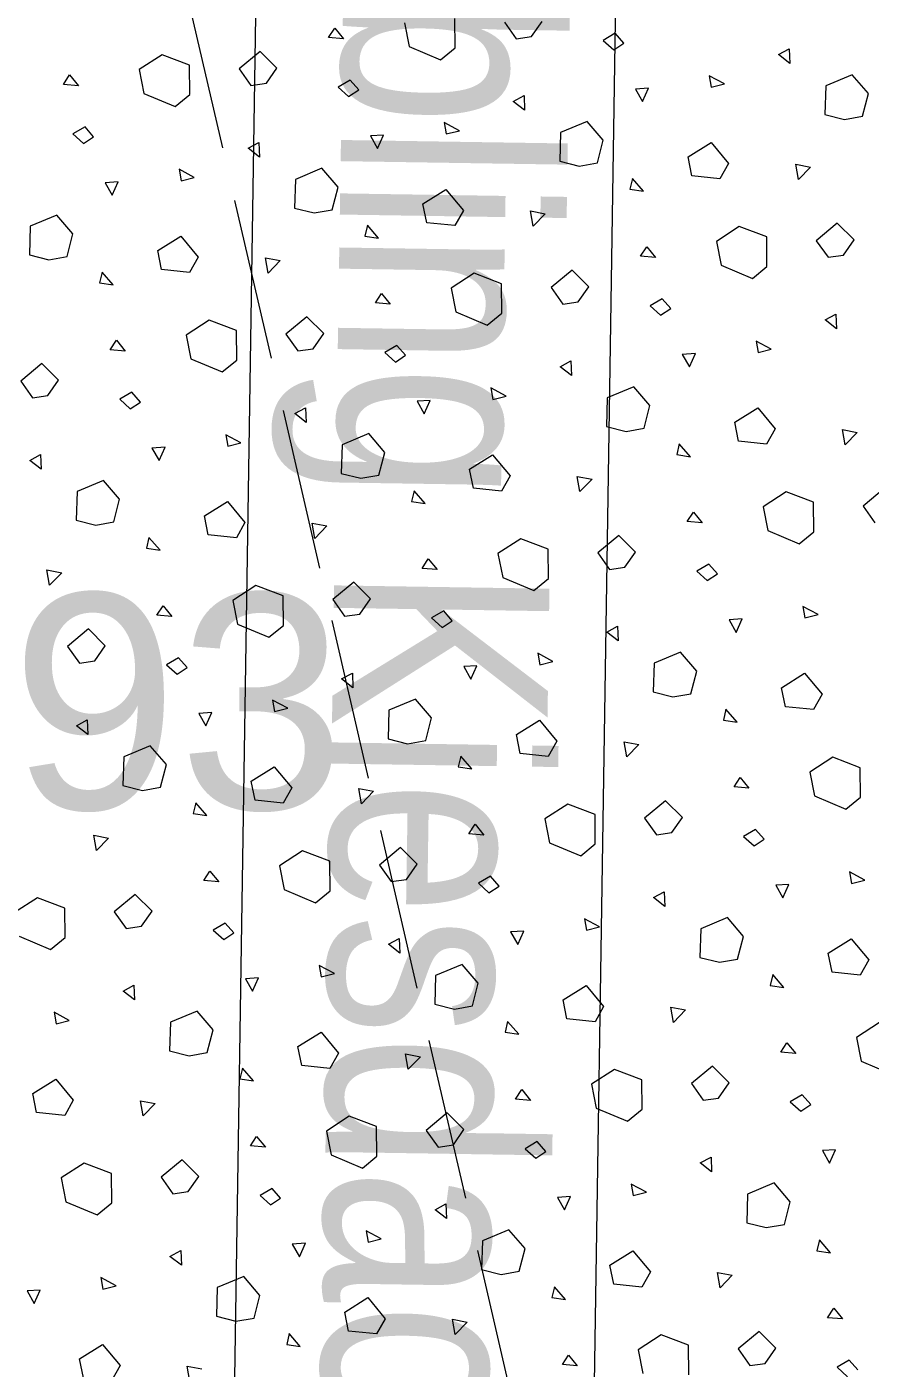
# Model space of a CAD drawing. Header units: metres. Extents: x -19025 to 34897, y -14024 to 26069.
# Drawn here: x -12466 to -12074, y 318 to 940 of the extents above; entities that cross this region are included whole.
import ezdxf

# ---------------------------------------------------------------- set-up
doc = ezdxf.new("R2010")
doc.units = ezdxf.units.M
doc.header["$MEASUREMENT"] = 0
doc.linetypes.add('Strichlinie eng', pattern=[0.1, 0.075, -0.025])
doc.linetypes.add('Strichlinie mittel', pattern=[0.15, 0.1, -0.05])
for name, color, linetype in [('221 Gefälledämmung 3D', 7, 'Continuous'), ('916 Kote PP Rohbau', 7, 'Continuous'), ('930 Beschriftung Allgemein', 7, 'Continuous'), ('937 Beschriftung Detail', 7, 'Continuous')]:
    doc.layers.add(name, color=color, linetype=linetype)
doc.styles.add('ERSTELLTER_STIL_3', font='arial.ttf')
doc.styles.add('ERSTELLTER_STIL_9', font='arial.ttf', dxfattribs={"width": 0.8})

# ---------------------------------------------------------------- blocks, each defined once
blk = doc.blocks.new('Höhenbemaßung_25_1', base_point=(-14.36938, 4.76138))
at = {"layer": '916 Kote PP Rohbau', "color": 7, "linetype": 'Continuous', "lineweight": 13}
for p, q in [((-14.36938, 4.66138), (-14.36938, 4.86138)), ((-14.46938, 4.76138), (-14.26938, 4.76138))]:
    blk.add_line(p, q, dxfattribs=at)
blk.add_circle((-14.36938, 4.76138), 0.05, dxfattribs=at)
at = {"layer": '916 Kote PP Rohbau', "color": 7, "lineweight": 13, "insert": (-14.42235, 4.86138), "char_height": 0.1, "attachment_point": 7, "style": 'ERSTELLTER_STIL_3'}
blk.add_mtext('\\A1;{\\pql;\\fArial|b0|i0|c0|p0;\\W1.000000;+8,93}', dxfattribs=at)
blk = doc.blocks.new('*X767')
at = {"layer": '930 Beschriftung Allgemein', "color": 254, "linetype": 'Continuous', "lineweight": 9, "true_color": 0xd4d4d4}
for p, q in [((-14.01803, 5.2331), (-14.01816, 5.24677)), ((-13.98256, 5.23835), (-13.97764, 5.24538)), ((-14.07676, 5.23785), (-14.07388, 5.24223)), ((-14.07388, 5.24223), (-14.06981, 5.23725)), ((-14.04153, 5.2447), (-14.03936, 5.23368)), ((-13.99515, 5.24503), (-13.98968, 5.23732)), ((-13.94364, 5.23983), (-13.94923, 5.23656)), ((-13.93965, 5.23528), (-13.94364, 5.23983)), ((-14.06981, 5.23725), (-14.07676, 5.23785)), ((-14.03936, 5.23368), (-14.02482, 5.22757)), ((-14.02482, 5.22757), (-14.01803, 5.2331)), ((-13.98968, 5.23732), (-13.98256, 5.23835)), ((-13.94923, 5.23656), (-13.94434, 5.23217)), ((-13.94434, 5.23217), (-13.93965, 5.23528)), ((-14.15398, 5.22989), (-14.16463, 5.22299)), ((-14.14126, 5.22506), (-14.15398, 5.22989)), ((-14.1085, 5.23143), (-14.11825, 5.22333)), ((-14.10074, 5.22367), (-14.1085, 5.23143)), ((-13.86793, 5.22996), (-13.86293, 5.23266)), ((-13.86264, 5.22587), (-13.86793, 5.22996)), ((-13.86293, 5.23266), (-13.86264, 5.22587)), ((-14.19986, 5.21614), (-14.19698, 5.22053)), ((-14.19698, 5.22053), (-14.19291, 5.21554)), ((-14.16463, 5.22299), (-14.16246, 5.21197)), ((-14.14113, 5.21139), (-14.14126, 5.22506)), ((-14.11825, 5.22333), (-14.11278, 5.21562)), ((-14.10566, 5.21665), (-14.10074, 5.22367)), ((-13.83364, 5.22065), (-13.84596, 5.21551)), ((-13.82617, 5.21192), (-13.83364, 5.22065)), ((-14.19291, 5.21554), (-14.19986, 5.21614)), ((-14.11278, 5.21562), (-14.10566, 5.21665)), ((-14.06674, 5.21812), (-14.07233, 5.21485)), ((-14.07233, 5.21485), (-14.06745, 5.21047)), ((-14.06275, 5.21358), (-14.06674, 5.21812)), ((-13.92817, 5.21436), (-13.93427, 5.21397)), ((-13.93096, 5.20816), (-13.92817, 5.21436)), ((-13.9, 5.22015), (-13.89907, 5.21484)), ((-13.89295, 5.21637), (-13.9, 5.22015)), ((-13.89907, 5.21484), (-13.89295, 5.21637)), ((-13.84596, 5.21551), (-13.84636, 5.2022)), ((-14.16246, 5.21197), (-14.14792, 5.20586)), ((-14.14792, 5.20586), (-14.14113, 5.21139)), ((-14.06745, 5.21047), (-14.06275, 5.21358)), ((-13.99103, 5.20825), (-13.98603, 5.21096)), ((-13.98575, 5.20416), (-13.99103, 5.20825)), ((-13.98603, 5.21096), (-13.98575, 5.20416)), ((-13.93427, 5.21397), (-13.93096, 5.20816)), ((-13.82888, 5.20141), (-13.82617, 5.21192)), ((-13.84636, 5.2022), (-13.83728, 5.19992)), ((-14.18984, 5.19641), (-14.19543, 5.19315)), ((-14.18585, 5.19187), (-14.18984, 5.19641)), ((-14.0231, 5.19844), (-14.02217, 5.19313)), ((-14.01605, 5.19467), (-14.0231, 5.19844)), ((-13.95674, 5.19894), (-13.96907, 5.1938)), ((-13.94927, 5.19022), (-13.95674, 5.19894)), ((-13.83728, 5.19992), (-13.82888, 5.20141)), ((-14.19543, 5.19315), (-14.19055, 5.18876)), ((-14.19055, 5.18876), (-14.18585, 5.19187)), ((-14.05128, 5.19265), (-14.05737, 5.19226)), ((-14.05737, 5.19226), (-14.05406, 5.18645)), ((-14.05406, 5.18645), (-14.05128, 5.19265)), ((-14.02217, 5.19313), (-14.01605, 5.19467)), ((-13.96907, 5.1938), (-13.96946, 5.1805)), ((-13.95198, 5.1797), (-13.94927, 5.19022)), ((-14.11413, 5.18654), (-14.10913, 5.18925)), ((-14.10885, 5.18246), (-14.11413, 5.18654)), ((-14.10913, 5.18925), (-14.10885, 5.18246)), ((-13.90989, 5.18248), (-13.8992, 5.18916)), ((-13.8992, 5.18916), (-13.89109, 5.17941)), ((-14.07984, 5.17724), (-14.09217, 5.1721)), ((-14.07237, 5.16851), (-14.07984, 5.17724)), ((-13.96946, 5.1805), (-13.96039, 5.17822)), ((-13.96039, 5.17822), (-13.95198, 5.1797)), ((-13.9081, 5.17367), (-13.90989, 5.18248)), ((-13.89109, 5.17941), (-13.89509, 5.17232)), ((-13.85991, 5.17913), (-13.85306, 5.17782)), ((-13.85866, 5.17204), (-13.85991, 5.17913)), ((-13.85306, 5.17782), (-13.85866, 5.17204)), ((-14.17438, 5.17094), (-14.18047, 5.17055)), ((-14.17716, 5.16475), (-14.17438, 5.17094)), ((-14.1462, 5.17674), (-14.14527, 5.17143)), ((-14.13915, 5.17296), (-14.1462, 5.17674)), ((-14.14527, 5.17143), (-14.13915, 5.17296)), ((-14.09217, 5.1721), (-14.09256, 5.15879)), ((-13.93567, 5.17249), (-13.93684, 5.16749)), ((-13.93052, 5.16655), (-13.93567, 5.17249)), ((-13.89509, 5.17232), (-13.9081, 5.17367)), ((-14.18047, 5.17055), (-14.17716, 5.16475)), ((-14.07508, 5.158), (-14.07237, 5.16851)), ((-14.03299, 5.16078), (-14.0223, 5.16746)), ((-14.0223, 5.16746), (-14.01419, 5.1577)), ((-13.93684, 5.16749), (-13.93052, 5.16655)), ((-14.09256, 5.15879), (-14.08349, 5.15651)), ((-14.0312, 5.15197), (-14.03299, 5.16078)), ((-14.20294, 5.15553), (-14.21527, 5.15039)), ((-14.19547, 5.14681), (-14.20294, 5.15553)), ((-14.08349, 5.15651), (-14.07508, 5.158)), ((-14.01419, 5.1577), (-14.01819, 5.15061)), ((-13.98301, 5.15742), (-13.97616, 5.15612)), ((-13.98176, 5.15034), (-13.98301, 5.15742)), ((-13.97616, 5.15612), (-13.98176, 5.15034)), ((-14.21527, 5.15039), (-14.21566, 5.13709)), ((-14.19818, 5.13629), (-14.19547, 5.14681)), ((-14.15609, 5.13907), (-14.1454, 5.14575)), ((-14.1454, 5.14575), (-14.13729, 5.136)), ((-14.05877, 5.15078), (-14.05995, 5.14579)), ((-14.05995, 5.14579), (-14.05362, 5.14485)), ((-14.05362, 5.14485), (-14.05877, 5.15078)), ((-14.01819, 5.15061), (-14.0312, 5.15197)), ((-13.88607, 5.1502), (-13.89672, 5.14331)), ((-13.87335, 5.14537), (-13.88607, 5.1502)), ((-13.84059, 5.15174), (-13.85034, 5.14364)), ((-13.83283, 5.14399), (-13.84059, 5.15174)), ((-13.93195, 5.13645), (-13.92907, 5.14084)), ((-13.92907, 5.14084), (-13.925, 5.13585)), ((-13.89672, 5.14331), (-13.89455, 5.13228)), ((-13.87323, 5.1317), (-13.87335, 5.14537)), ((-13.85034, 5.14364), (-13.84488, 5.13593)), ((-13.83775, 5.13696), (-13.83283, 5.14399)), ((-14.21566, 5.13709), (-14.20659, 5.13481)), ((-14.20659, 5.13481), (-14.19818, 5.13629)), ((-14.15431, 5.13026), (-14.15609, 5.13907)), ((-14.13729, 5.136), (-14.14129, 5.1289)), ((-14.10611, 5.13571), (-14.09926, 5.13441)), ((-14.10486, 5.12863), (-14.10611, 5.13571)), ((-14.09926, 5.13441), (-14.10486, 5.12863)), ((-13.925, 5.13585), (-13.93195, 5.13645)), ((-13.84488, 5.13593), (-13.83775, 5.13696)), ((-14.18187, 5.12908), (-14.18305, 5.12408)), ((-14.17672, 5.12314), (-14.18187, 5.12908)), ((-14.14129, 5.1289), (-14.15431, 5.13026)), ((-14.00917, 5.1285), (-14.01982, 5.1216)), ((-13.99646, 5.12367), (-14.00917, 5.1285)), ((-13.96369, 5.13004), (-13.97344, 5.12193)), ((-13.95593, 5.12228), (-13.96369, 5.13004)), ((-13.89455, 5.13228), (-13.88001, 5.12617)), ((-13.88001, 5.12617), (-13.87323, 5.1317)), ((-14.18305, 5.12408), (-14.17672, 5.12314)), ((-14.01982, 5.1216), (-14.01765, 5.11057)), ((-13.99633, 5.11), (-13.99646, 5.12367)), ((-13.97344, 5.12193), (-13.96798, 5.11422)), ((-13.96086, 5.11525), (-13.95593, 5.12228)), ((-14.05505, 5.11474), (-14.05217, 5.11913)), ((-14.0481, 5.11414), (-14.05505, 5.11474)), ((-14.05217, 5.11913), (-14.0481, 5.11414)), ((-13.96798, 5.11422), (-13.96086, 5.11525)), ((-13.92193, 5.11672), (-13.92752, 5.11346)), ((-13.91794, 5.11218), (-13.92193, 5.11672)), ((-14.01765, 5.11057), (-14.00311, 5.10447)), ((-14.00311, 5.10447), (-13.99633, 5.11)), ((-13.92752, 5.11346), (-13.92264, 5.10907)), ((-13.92264, 5.10907), (-13.91794, 5.11218)), ((-13.84622, 5.10685), (-13.84122, 5.10956)), ((-13.84122, 5.10956), (-13.84094, 5.10277)), ((-14.13227, 5.10679), (-14.14292, 5.09989)), ((-14.11956, 5.10196), (-14.13227, 5.10679)), ((-14.08679, 5.10833), (-14.09654, 5.10022)), ((-14.07904, 5.10057), (-14.08679, 5.10833)), ((-13.84094, 5.10277), (-13.84622, 5.10685)), ((-14.17815, 5.09304), (-14.17527, 5.09742)), ((-14.17527, 5.09742), (-14.1712, 5.09244)), ((-14.14292, 5.09989), (-14.14075, 5.08887)), ((-14.11943, 5.08829), (-14.11956, 5.10196)), ((-14.09654, 5.10022), (-14.09108, 5.09252)), ((-14.08396, 5.09354), (-14.07904, 5.10057)), ((-13.8783, 5.09705), (-13.87736, 5.09174)), ((-13.87124, 5.09327), (-13.8783, 5.09705)), ((-14.1712, 5.09244), (-14.17815, 5.09304)), ((-14.09108, 5.09252), (-14.08396, 5.09354)), ((-14.04504, 5.09502), (-14.05062, 5.09175)), ((-14.05062, 5.09175), (-14.04574, 5.08736)), ((-14.04574, 5.08736), (-14.04104, 5.09047)), ((-14.04104, 5.09047), (-14.04504, 5.09502)), ((-13.90647, 5.09125), (-13.91256, 5.09086)), ((-13.91256, 5.09086), (-13.90925, 5.08506)), ((-13.90925, 5.08506), (-13.90647, 5.09125)), ((-13.87736, 5.09174), (-13.87124, 5.09327)), ((-14.20989, 5.08663), (-14.21964, 5.07852)), ((-14.20214, 5.07887), (-14.20989, 5.08663)), ((-14.14075, 5.08887), (-14.12621, 5.08276)), ((-14.12621, 5.08276), (-14.11943, 5.08829)), ((-13.96932, 5.08515), (-13.96432, 5.08786)), ((-13.96404, 5.08106), (-13.96932, 5.08515)), ((-13.96432, 5.08786), (-13.96404, 5.08106)), ((-14.21964, 5.07852), (-14.21418, 5.07081)), ((-14.20706, 5.07184), (-14.20214, 5.07887)), ((-14.21418, 5.07081), (-14.20706, 5.07184)), ((-14.16814, 5.07331), (-14.17372, 5.07005)), ((-14.16414, 5.06877), (-14.16814, 5.07331)), ((-14.0014, 5.07534), (-14.00046, 5.07003)), ((-13.99434, 5.07157), (-14.0014, 5.07534)), ((-14.00046, 5.07003), (-13.99434, 5.07157)), ((-13.93503, 5.07584), (-13.94736, 5.0707)), ((-13.92756, 5.06712), (-13.93503, 5.07584)), ((-14.17372, 5.07005), (-14.16884, 5.06566)), ((-14.16884, 5.06566), (-14.16414, 5.06877)), ((-14.09242, 5.06344), (-14.08743, 5.06615)), ((-14.08743, 5.06615), (-14.08714, 5.05935)), ((-14.02957, 5.06955), (-14.03566, 5.06916)), ((-14.03566, 5.06916), (-14.03236, 5.06335)), ((-14.03236, 5.06335), (-14.02957, 5.06955)), ((-13.94736, 5.0707), (-13.94775, 5.0574)), ((-13.93027, 5.0566), (-13.92756, 5.06712)), ((-13.88818, 5.05938), (-13.87749, 5.06606)), ((-13.87749, 5.06606), (-13.86938, 5.05631)), ((-14.08714, 5.05935), (-14.09242, 5.06344)), ((-13.8864, 5.05057), (-13.88818, 5.05938)), ((-14.1245, 5.05364), (-14.12356, 5.04832)), ((-14.11744, 5.04986), (-14.1245, 5.05364)), ((-14.05813, 5.05413), (-14.07046, 5.04899)), ((-14.05066, 5.04541), (-14.05813, 5.05413)), ((-13.94775, 5.0574), (-13.93868, 5.05512)), ((-13.93868, 5.05512), (-13.93027, 5.0566)), ((-13.86938, 5.05631), (-13.87338, 5.04922)), ((-13.8382, 5.05602), (-13.83136, 5.05472)), ((-13.83695, 5.04894), (-13.8382, 5.05602)), ((-13.83136, 5.05472), (-13.83695, 5.04894)), ((-14.15267, 5.04784), (-14.15876, 5.04745)), ((-14.15876, 5.04745), (-14.15546, 5.04165)), ((-14.15546, 5.04165), (-14.15267, 5.04784)), ((-14.12356, 5.04832), (-14.11744, 5.04986)), ((-14.07046, 5.04899), (-14.07085, 5.03569)), ((-13.91397, 5.04939), (-13.91514, 5.04439)), ((-13.90881, 5.04345), (-13.91397, 5.04939)), ((-13.87338, 5.04922), (-13.8864, 5.05057)), ((-14.21553, 5.04174), (-14.21053, 5.04444)), ((-14.21024, 5.03765), (-14.21553, 5.04174)), ((-14.21053, 5.04444), (-14.21024, 5.03765)), ((-14.05337, 5.03489), (-14.05066, 5.04541)), ((-14.01128, 5.03768), (-14.00059, 5.04435)), ((-14.00059, 5.04435), (-13.99248, 5.0346)), ((-13.91514, 5.04439), (-13.90881, 5.04345)), ((-14.07085, 5.03569), (-14.06178, 5.03341)), ((-14.06178, 5.03341), (-14.05337, 5.03489)), ((-14.0095, 5.02887), (-14.01128, 5.03768)), ((-13.99248, 5.0346), (-13.99648, 5.02751)), ((-13.9613, 5.03432), (-13.95446, 5.03302)), ((-13.96006, 5.02724), (-13.9613, 5.03432)), ((-14.18123, 5.03243), (-14.19356, 5.02729)), ((-14.17376, 5.02371), (-14.18123, 5.03243)), ((-14.03707, 5.02768), (-14.03824, 5.02269)), ((-14.03191, 5.02175), (-14.03707, 5.02768)), ((-13.99648, 5.02751), (-14.0095, 5.02887)), ((-13.95446, 5.03302), (-13.96006, 5.02724)), ((-13.81888, 5.02864), (-13.82864, 5.02054)), ((-14.19356, 5.02729), (-14.19395, 5.01398)), ((-14.17647, 5.01319), (-14.17376, 5.02371)), ((-14.13438, 5.01597), (-14.12369, 5.02265)), ((-14.12369, 5.02265), (-14.11559, 5.0129)), ((-14.03824, 5.02269), (-14.03191, 5.02175)), ((-13.86437, 5.0271), (-13.87501, 5.02021)), ((-13.85165, 5.02227), (-13.86437, 5.0271)), ((-13.85152, 5.0086), (-13.85165, 5.02227)), ((-14.1326, 5.00716), (-14.13438, 5.01597)), ((-13.91024, 5.01335), (-13.90737, 5.01774)), ((-13.90737, 5.01774), (-13.90329, 5.01275)), ((-13.87501, 5.02021), (-13.87284, 5.00918)), ((-13.82864, 5.02054), (-13.82317, 5.01283)), ((-14.19395, 5.01398), (-14.18488, 5.01171)), ((-14.18488, 5.01171), (-14.17647, 5.01319)), ((-14.11559, 5.0129), (-14.11958, 5.0058)), ((-14.0844, 5.01261), (-14.07756, 5.01131)), ((-14.08316, 5.00553), (-14.0844, 5.01261)), ((-14.07756, 5.01131), (-14.08316, 5.00553)), ((-13.90329, 5.01275), (-13.91024, 5.01335)), ((-13.87284, 5.00918), (-13.8583, 5.00307)), ((-14.16017, 5.00598), (-14.16134, 5.00098)), ((-14.15501, 5.00004), (-14.16017, 5.00598)), ((-14.11958, 5.0058), (-14.1326, 5.00716)), ((-13.98747, 5.0054), (-13.99812, 4.9985)), ((-13.97475, 5.00057), (-13.98747, 5.0054)), ((-13.94199, 5.00694), (-13.95174, 4.99883)), ((-13.93423, 4.99918), (-13.94199, 5.00694)), ((-13.8583, 5.00307), (-13.85152, 5.0086)), ((-14.16134, 5.00098), (-14.15501, 5.00004)), ((-13.99812, 4.9985), (-13.99594, 4.98747)), ((-13.97462, 4.9869), (-13.97475, 5.00057)), ((-13.95174, 4.99883), (-13.94627, 4.99112)), ((-13.93915, 4.99215), (-13.93423, 4.99918)), ((-14.20751, 4.99091), (-14.20066, 4.9896)), ((-14.20626, 4.98382), (-14.20751, 4.99091)), ((-14.03334, 4.99164), (-14.03047, 4.99603)), ((-14.02639, 4.99104), (-14.03334, 4.99164)), ((-14.03047, 4.99603), (-14.02639, 4.99104)), ((-13.94627, 4.99112), (-13.93915, 4.99215)), ((-13.90023, 4.99362), (-13.90581, 4.99036)), ((-13.90581, 4.99036), (-13.90093, 4.98597)), ((-13.89623, 4.98908), (-13.90023, 4.99362)), ((-14.20066, 4.9896), (-14.20626, 4.98382)), ((-14.06509, 4.98523), (-14.07484, 4.97712)), ((-14.05733, 4.97747), (-14.06509, 4.98523)), ((-13.99594, 4.98747), (-13.9814, 4.98137)), ((-13.9814, 4.98137), (-13.97462, 4.9869)), ((-13.90093, 4.98597), (-13.89623, 4.98908)), ((-14.11057, 4.98369), (-14.12122, 4.97679)), ((-14.09785, 4.97886), (-14.11057, 4.98369)), ((-14.09772, 4.96519), (-14.09785, 4.97886)), ((-14.15645, 4.96994), (-14.15357, 4.97432)), ((-14.15357, 4.97432), (-14.14949, 4.96934)), ((-14.12122, 4.97679), (-14.11904, 4.96577)), ((-14.07484, 4.97712), (-14.06937, 4.96942)), ((-14.06225, 4.97044), (-14.05733, 4.97747)), ((-14.02333, 4.97192), (-14.02891, 4.96865)), ((-14.01933, 4.96737), (-14.02333, 4.97192)), ((-13.85659, 4.97395), (-13.85565, 4.96864)), ((-13.84954, 4.97017), (-13.85659, 4.97395)), ((-14.14949, 4.96934), (-14.15645, 4.96994)), ((-14.11904, 4.96577), (-14.1045, 4.95966)), ((-14.06937, 4.96942), (-14.06225, 4.97044)), ((-14.02891, 4.96865), (-14.02403, 4.96426)), ((-14.02403, 4.96426), (-14.01933, 4.96737)), ((-13.88476, 4.96815), (-13.89085, 4.96776)), ((-13.89085, 4.96776), (-13.88755, 4.96196)), ((-13.88755, 4.96196), (-13.88476, 4.96815)), ((-13.85565, 4.96864), (-13.84954, 4.97017)), ((-14.18819, 4.96353), (-14.19794, 4.95542)), ((-14.18043, 4.95577), (-14.18819, 4.96353)), ((-14.1045, 4.95966), (-14.09772, 4.96519)), ((-13.94762, 4.96205), (-13.94262, 4.96475)), ((-13.94233, 4.95796), (-13.94762, 4.96205)), ((-13.94262, 4.96475), (-13.94233, 4.95796)), ((-14.19794, 4.95542), (-14.19247, 4.94771)), ((-14.18535, 4.94874), (-14.18043, 4.95577)), ((-14.19247, 4.94771), (-14.18535, 4.94874)), ((-14.14643, 4.95021), (-14.15202, 4.94694)), ((-14.15202, 4.94694), (-14.14713, 4.94256)), ((-14.14244, 4.94567), (-14.14643, 4.95021)), ((-13.97969, 4.95224), (-13.97875, 4.94693)), ((-13.97264, 4.94846), (-13.97969, 4.95224)), ((-13.97875, 4.94693), (-13.97264, 4.94846)), ((-13.92565, 4.9476), (-13.92605, 4.9343)), ((-13.91333, 4.95274), (-13.92565, 4.9476)), ((-13.90586, 4.94402), (-13.91333, 4.95274)), ((-14.14713, 4.94256), (-14.14244, 4.94567)), ((-14.07072, 4.94034), (-14.06572, 4.94305)), ((-14.06572, 4.94305), (-14.06543, 4.93625)), ((-14.00786, 4.94645), (-14.01396, 4.94606)), ((-14.01396, 4.94606), (-14.01065, 4.94025)), ((-14.01065, 4.94025), (-14.00786, 4.94645)), ((-13.90856, 4.9335), (-13.90586, 4.94402)), ((-13.86647, 4.93628), (-13.85579, 4.94296)), ((-13.85579, 4.94296), (-13.84768, 4.93321)), ((-14.06543, 4.93625), (-14.07072, 4.94034)), ((-13.92605, 4.9343), (-13.91697, 4.93202)), ((-13.86469, 4.92747), (-13.86647, 4.93628)), ((-14.10279, 4.93053), (-14.10186, 4.92522)), ((-14.09574, 4.92676), (-14.10279, 4.93053)), ((-14.03643, 4.93103), (-14.04875, 4.92589)), ((-14.02896, 4.92231), (-14.03643, 4.93103)), ((-13.91697, 4.93202), (-13.90856, 4.9335)), ((-13.84768, 4.93321), (-13.85167, 4.92611)), ((-14.13096, 4.92474), (-14.13706, 4.92435)), ((-14.13706, 4.92435), (-14.13375, 4.91855)), ((-14.13375, 4.91855), (-14.13096, 4.92474)), ((-14.10186, 4.92522), (-14.09574, 4.92676)), ((-14.04875, 4.92589), (-14.04915, 4.91259)), ((-14.03167, 4.91179), (-14.02896, 4.92231)), ((-13.89226, 4.92629), (-13.89343, 4.92129)), ((-13.88711, 4.92035), (-13.89226, 4.92629)), ((-13.85167, 4.92611), (-13.86469, 4.92747)), ((-14.19382, 4.91864), (-14.18882, 4.92134)), ((-14.18854, 4.91455), (-14.19382, 4.91864)), ((-14.18882, 4.92134), (-14.18854, 4.91455)), ((-13.98957, 4.91458), (-13.97889, 4.92125)), ((-13.97889, 4.92125), (-13.97078, 4.9115)), ((-13.89343, 4.92129), (-13.88711, 4.92035)), ((-14.15953, 4.90933), (-14.17186, 4.90419)), ((-14.15206, 4.9006), (-14.15953, 4.90933)), ((-14.04915, 4.91259), (-14.04007, 4.91031)), ((-14.04007, 4.91031), (-14.03167, 4.91179)), ((-13.98779, 4.90576), (-13.98957, 4.91458)), ((-13.97078, 4.9115), (-13.97478, 4.90441)), ((-13.9396, 4.91122), (-13.93275, 4.90991)), ((-13.93835, 4.90414), (-13.9396, 4.91122)), ((-13.93275, 4.90991), (-13.93835, 4.90414)), ((-14.17186, 4.90419), (-14.17225, 4.89088)), ((-14.01536, 4.90458), (-14.01653, 4.89958)), ((-14.01021, 4.89865), (-14.01536, 4.90458)), ((-13.97478, 4.90441), (-13.98779, 4.90576)), ((-13.84266, 4.904), (-13.85331, 4.8971)), ((-13.82994, 4.89917), (-13.84266, 4.904)), ((-14.15477, 4.89009), (-14.15206, 4.9006)), ((-14.11268, 4.89287), (-14.10199, 4.89955)), ((-14.10199, 4.89955), (-14.09388, 4.8898)), ((-14.01653, 4.89958), (-14.01021, 4.89865)), ((-13.85331, 4.8971), (-13.85114, 4.88608)), ((-13.82981, 4.8855), (-13.82994, 4.89917)), ((-14.17225, 4.89088), (-14.16318, 4.8886)), ((-14.11089, 4.88406), (-14.11268, 4.89287)), ((-13.88854, 4.89025), (-13.88566, 4.89463)), ((-13.88566, 4.89463), (-13.88159, 4.88965)), ((-14.16318, 4.8886), (-14.15477, 4.89009)), ((-14.09388, 4.8898), (-14.09788, 4.8827)), ((-14.0627, 4.88951), (-14.05585, 4.88821)), ((-14.06145, 4.88243), (-14.0627, 4.88951)), ((-14.05585, 4.88821), (-14.06145, 4.88243)), ((-13.88159, 4.88965), (-13.88854, 4.89025)), ((-13.85114, 4.88608), (-13.8366, 4.87997)), ((-13.8366, 4.87997), (-13.82981, 4.8855)), ((-14.13846, 4.88288), (-14.13963, 4.87788)), ((-14.13331, 4.87694), (-14.13846, 4.88288)), ((-14.09788, 4.8827), (-14.11089, 4.88406)), ((-13.96576, 4.8823), (-13.97641, 4.8754)), ((-13.95304, 4.87746), (-13.96576, 4.8823)), ((-13.92028, 4.88384), (-13.93003, 4.87573)), ((-13.91252, 4.87608), (-13.92028, 4.88384)), ((-14.13963, 4.87788), (-14.13331, 4.87694)), ((-14.01164, 4.86854), (-14.00876, 4.87293)), ((-14.00876, 4.87293), (-14.00469, 4.86794)), ((-13.97641, 4.8754), (-13.97424, 4.86437)), ((-13.95292, 4.8638), (-13.95304, 4.87746)), ((-13.93003, 4.87573), (-13.92456, 4.86802)), ((-13.91744, 4.86905), (-13.91252, 4.87608)), ((-14.1858, 4.86781), (-14.17895, 4.8665)), ((-14.18455, 4.86072), (-14.1858, 4.86781)), ((-14.17895, 4.8665), (-14.18455, 4.86072)), ((-14.00469, 4.86794), (-14.01164, 4.86854)), ((-13.92456, 4.86802), (-13.91744, 4.86905)), ((-13.87852, 4.87052), (-13.88411, 4.86726)), ((-13.88411, 4.86726), (-13.87923, 4.86287)), ((-13.87923, 4.86287), (-13.87453, 4.86598)), ((-13.87453, 4.86598), (-13.87852, 4.87052)), ((-14.08886, 4.86059), (-14.09951, 4.85369)), ((-14.07614, 4.85576), (-14.08886, 4.86059)), ((-14.04338, 4.86213), (-14.05313, 4.85402)), ((-14.03562, 4.85437), (-14.04338, 4.86213)), ((-13.97424, 4.86437), (-13.9597, 4.85827)), ((-13.9597, 4.85827), (-13.95292, 4.8638)), ((-14.09951, 4.85369), (-14.09734, 4.84267)), ((-14.07602, 4.84209), (-14.07614, 4.85576)), ((-14.05313, 4.85402), (-14.04767, 4.84632)), ((-14.04054, 4.84734), (-14.03562, 4.85437)), ((-14.13474, 4.84684), (-14.13186, 4.85122)), ((-14.13186, 4.85122), (-14.12779, 4.84624)), ((-14.04767, 4.84632), (-14.04054, 4.84734)), ((-14.00162, 4.84882), (-14.00721, 4.84555)), ((-13.99763, 4.84427), (-14.00162, 4.84882)), ((-13.83488, 4.85085), (-13.83395, 4.84553)), ((-13.82783, 4.84707), (-13.83488, 4.85085)), ((-14.12779, 4.84624), (-14.13474, 4.84684)), ((-14.09734, 4.84267), (-14.0828, 4.83656)), ((-14.0828, 4.83656), (-14.07602, 4.84209)), ((-14.00721, 4.84555), (-14.00233, 4.84116)), ((-14.00233, 4.84116), (-13.99763, 4.84427)), ((-13.92591, 4.83895), (-13.92091, 4.84165)), ((-13.92091, 4.84165), (-13.92063, 4.83486)), ((-13.86306, 4.84505), (-13.86915, 4.84466)), ((-13.86915, 4.84466), (-13.86584, 4.83886)), ((-13.86584, 4.83886), (-13.86306, 4.84505)), ((-13.83395, 4.84553), (-13.82783, 4.84707)), ((-14.21196, 4.83888), (-14.22261, 4.83199)), ((-14.19925, 4.83405), (-14.21196, 4.83888)), ((-14.16648, 4.84042), (-14.17623, 4.83232)), ((-14.15872, 4.83267), (-14.16648, 4.84042)), ((-13.92063, 4.83486), (-13.92591, 4.83895)), ((-14.19912, 4.82038), (-14.19925, 4.83405)), ((-14.17623, 4.83232), (-14.17077, 4.82461)), ((-14.16365, 4.82564), (-14.15872, 4.83267)), ((-13.95798, 4.82914), (-13.95705, 4.82383)), ((-13.95093, 4.82536), (-13.95798, 4.82914)), ((-13.89162, 4.82964), (-13.90395, 4.8245)), ((-13.88415, 4.82092), (-13.89162, 4.82964)), ((-14.17077, 4.82461), (-14.16365, 4.82564)), ((-14.12472, 4.82711), (-14.13031, 4.82384)), ((-14.13031, 4.82384), (-14.12543, 4.81946)), ((-14.12543, 4.81946), (-14.12073, 4.82257)), ((-14.12073, 4.82257), (-14.12472, 4.82711)), ((-13.98616, 4.82335), (-13.99225, 4.82296)), ((-13.99225, 4.82296), (-13.98894, 4.81715)), ((-13.98894, 4.81715), (-13.98616, 4.82335)), ((-13.95705, 4.82383), (-13.95093, 4.82536)), ((-13.90395, 4.8245), (-13.90434, 4.81119)), ((-14.22044, 4.82096), (-14.2059, 4.81485)), ((-14.2059, 4.81485), (-14.19912, 4.82038)), ((-14.04901, 4.81724), (-14.04401, 4.81995)), ((-14.04373, 4.81315), (-14.04901, 4.81724)), ((-14.04401, 4.81995), (-14.04373, 4.81315)), ((-13.88686, 4.8104), (-13.88415, 4.82092)), ((-13.84477, 4.81318), (-13.83408, 4.81986)), ((-13.83408, 4.81986), (-13.82597, 4.81011)), ((-13.90434, 4.81119), (-13.89527, 4.80892)), ((-13.89527, 4.80892), (-13.88686, 4.8104)), ((-13.84299, 4.80437), (-13.84477, 4.81318)), ((-13.82597, 4.81011), (-13.82997, 4.80301)), ((-14.08109, 4.80743), (-14.08015, 4.80212)), ((-14.07403, 4.80366), (-14.08109, 4.80743)), ((-14.08015, 4.80212), (-14.07403, 4.80366)), ((-14.01472, 4.80793), (-14.02705, 4.80279)), ((-14.00725, 4.79921), (-14.01472, 4.80793)), ((-13.82997, 4.80301), (-13.84299, 4.80437)), ((-14.17211, 4.79553), (-14.16711, 4.79824)), ((-14.16711, 4.79824), (-14.16683, 4.79145)), ((-14.10926, 4.80164), (-14.11535, 4.80125)), ((-14.11535, 4.80125), (-14.11204, 4.79544)), ((-14.11204, 4.79544), (-14.10926, 4.80164)), ((-14.02705, 4.80279), (-14.02744, 4.78949)), ((-14.00996, 4.78869), (-14.00725, 4.79921)), ((-13.96787, 4.79148), (-13.95718, 4.79815)), ((-13.95718, 4.79815), (-13.94907, 4.7884)), ((-13.87055, 4.80319), (-13.87173, 4.79819)), ((-13.87173, 4.79819), (-13.8654, 4.79725)), ((-13.8654, 4.79725), (-13.87055, 4.80319)), ((-14.16683, 4.79145), (-14.17211, 4.79553)), ((-13.96609, 4.78266), (-13.96787, 4.79148)), ((-14.20419, 4.78573), (-14.20325, 4.78042)), ((-14.19713, 4.78195), (-14.20419, 4.78573)), ((-14.13782, 4.78623), (-14.15015, 4.78109)), ((-14.13035, 4.7775), (-14.13782, 4.78623)), ((-14.02744, 4.78949), (-14.01837, 4.78721)), ((-14.01837, 4.78721), (-14.00996, 4.78869)), ((-13.94907, 4.7884), (-13.95307, 4.78131)), ((-13.91789, 4.78812), (-13.91104, 4.78681)), ((-13.91664, 4.78103), (-13.91789, 4.78812)), ((-13.91104, 4.78681), (-13.91664, 4.78103)), ((-14.20325, 4.78042), (-14.19713, 4.78195)), ((-14.15015, 4.78109), (-14.15054, 4.76778)), ((-13.99366, 4.78148), (-13.99483, 4.77648)), ((-13.9885, 4.77555), (-13.99366, 4.78148)), ((-13.95307, 4.78131), (-13.96609, 4.78266)), ((-13.82095, 4.7809), (-13.8316, 4.774)), ((-14.13306, 4.76699), (-14.13035, 4.7775)), ((-14.09097, 4.76977), (-14.08028, 4.77645)), ((-14.08028, 4.77645), (-14.07217, 4.7667)), ((-13.99483, 4.77648), (-13.9885, 4.77555)), ((-13.8316, 4.774), (-13.82943, 4.76298)), ((-14.15054, 4.76778), (-14.14147, 4.7655)), ((-14.14147, 4.7655), (-14.13306, 4.76699)), ((-14.08919, 4.76096), (-14.09097, 4.76977)), ((-14.07217, 4.7667), (-14.07617, 4.7596)), ((-14.04099, 4.76641), (-14.03415, 4.76511)), ((-14.03974, 4.75933), (-14.04099, 4.76641)), ((-13.86683, 4.76715), (-13.86395, 4.77153)), ((-13.85988, 4.76655), (-13.86683, 4.76715)), ((-13.86395, 4.77153), (-13.85988, 4.76655)), ((-14.07617, 4.7596), (-14.08919, 4.76096)), ((-14.03415, 4.76511), (-14.03974, 4.75933)), ((-13.89857, 4.76074), (-13.90832, 4.75263)), ((-13.89082, 4.75298), (-13.89857, 4.76074)), ((-13.82943, 4.76298), (-13.81489, 4.75687)), ((-14.21407, 4.74806), (-14.20338, 4.75474)), ((-14.20338, 4.75474), (-14.19527, 4.74499)), ((-14.11676, 4.75978), (-14.11793, 4.75478)), ((-14.11793, 4.75478), (-14.1116, 4.75384)), ((-14.1116, 4.75384), (-14.11676, 4.75978)), ((-13.94405, 4.75919), (-13.9547, 4.7523)), ((-13.93134, 4.75436), (-13.94405, 4.75919)), ((-13.93121, 4.7407), (-13.93134, 4.75436)), ((-14.21229, 4.73925), (-14.21407, 4.74806)), ((-13.98993, 4.74544), (-13.98706, 4.74983)), ((-13.98706, 4.74983), (-13.98298, 4.74484)), ((-13.9547, 4.7523), (-13.95253, 4.74127)), ((-13.90832, 4.75263), (-13.90286, 4.74492)), ((-13.89574, 4.74595), (-13.89082, 4.75298)), ((-14.19527, 4.74499), (-14.19927, 4.7379)), ((-14.16409, 4.7447), (-14.15725, 4.7434)), ((-14.16285, 4.73762), (-14.16409, 4.7447)), ((-14.15725, 4.7434), (-14.16285, 4.73762)), ((-13.98298, 4.74484), (-13.98993, 4.74544)), ((-13.90286, 4.74492), (-13.89574, 4.74595)), ((-13.85682, 4.74742), (-13.8624, 4.74416)), ((-13.8624, 4.74416), (-13.85752, 4.73977)), ((-13.85752, 4.73977), (-13.85282, 4.74288)), ((-13.85282, 4.74288), (-13.85682, 4.74742)), ((-14.19927, 4.7379), (-14.21229, 4.73925)), ((-14.06716, 4.73749), (-14.0778, 4.73059)), ((-14.05444, 4.73266), (-14.06716, 4.73749)), ((-14.02167, 4.73903), (-14.03143, 4.73092)), ((-14.01392, 4.73127), (-14.02167, 4.73903)), ((-13.95253, 4.74127), (-13.93799, 4.73516)), ((-13.93799, 4.73516), (-13.93121, 4.7407)), ((-14.0778, 4.73059), (-14.07563, 4.71957)), ((-14.05431, 4.71899), (-14.05444, 4.73266)), ((-14.03143, 4.73092), (-14.02596, 4.72321)), ((-14.01884, 4.72424), (-14.01392, 4.73127)), ((-14.11303, 4.72374), (-14.11016, 4.72812)), ((-14.10608, 4.72314), (-14.11303, 4.72374)), ((-14.11016, 4.72812), (-14.10608, 4.72314)), ((-14.02596, 4.72321), (-14.01884, 4.72424)), ((-13.97992, 4.72572), (-13.9855, 4.72245)), ((-13.97592, 4.72117), (-13.97992, 4.72572)), ((-14.14478, 4.71732), (-14.15453, 4.70922)), ((-14.13702, 4.70956), (-14.14478, 4.71732)), ((-14.07563, 4.71957), (-14.06109, 4.71346)), ((-14.06109, 4.71346), (-14.05431, 4.71899)), ((-13.9855, 4.72245), (-13.98062, 4.71806)), ((-13.98062, 4.71806), (-13.97592, 4.72117)), ((-13.90421, 4.71585), (-13.89921, 4.71855)), ((-13.89921, 4.71855), (-13.89892, 4.71176)), ((-13.84135, 4.72195), (-13.84744, 4.72156)), ((-13.84744, 4.72156), (-13.84414, 4.71576)), ((-13.84414, 4.71576), (-13.84135, 4.72195)), ((-14.19026, 4.71578), (-14.20091, 4.70889)), ((-14.17754, 4.71095), (-14.19026, 4.71578)), ((-14.17741, 4.69728), (-14.17754, 4.71095)), ((-13.89892, 4.71176), (-13.90421, 4.71585)), ((-14.20091, 4.70889), (-14.19873, 4.69786)), ((-14.15453, 4.70922), (-14.14906, 4.70151)), ((-14.14194, 4.70254), (-14.13702, 4.70956)), ((-14.10302, 4.70401), (-14.1086, 4.70074)), ((-14.09902, 4.69947), (-14.10302, 4.70401)), ((-13.93628, 4.70604), (-13.93534, 4.70073)), ((-13.92922, 4.70226), (-13.93628, 4.70604)), ((-13.86991, 4.70654), (-13.88224, 4.7014)), ((-13.86244, 4.69781), (-13.86991, 4.70654)), ((-14.19873, 4.69786), (-14.18419, 4.69175)), ((-14.14906, 4.70151), (-14.14194, 4.70254)), ((-14.1086, 4.70074), (-14.10372, 4.69636)), ((-14.10372, 4.69636), (-14.09902, 4.69947)), ((-13.96445, 4.70025), (-13.97054, 4.69986)), ((-13.97054, 4.69986), (-13.96724, 4.69405)), ((-13.96724, 4.69405), (-13.96445, 4.70025)), ((-13.93534, 4.70073), (-13.92922, 4.70226)), ((-13.88224, 4.7014), (-13.88263, 4.68809)), ((-13.86515, 4.6873), (-13.86244, 4.69781)), ((-14.18419, 4.69175), (-14.17741, 4.69728)), ((-14.02731, 4.69414), (-14.02231, 4.69685)), ((-14.02202, 4.69005), (-14.02731, 4.69414)), ((-14.02231, 4.69685), (-14.02202, 4.69005)), ((-13.88263, 4.68809), (-13.87356, 4.68581)), ((-13.87356, 4.68581), (-13.86515, 4.6873)), ((-14.05938, 4.68433), (-14.05844, 4.67902)), ((-14.05233, 4.68056), (-14.05938, 4.68433)), ((-14.05844, 4.67902), (-14.05233, 4.68056)), ((-14.00534, 4.67969), (-14.00574, 4.66639)), ((-13.99301, 4.68483), (-14.00534, 4.67969)), ((-13.98554, 4.67611), (-13.99301, 4.68483)), ((-13.84885, 4.68009), (-13.85002, 4.67509)), ((-13.84369, 4.67415), (-13.84885, 4.68009)), ((-14.15041, 4.67243), (-14.14541, 4.67514)), ((-14.14541, 4.67514), (-14.14512, 4.66835)), ((-14.08755, 4.67854), (-14.09364, 4.67815)), ((-14.09364, 4.67815), (-14.09034, 4.67234)), ((-14.09034, 4.67234), (-14.08755, 4.67854)), ((-13.98825, 4.66559), (-13.98554, 4.67611)), ((-13.94616, 4.66838), (-13.93547, 4.67505)), ((-13.93547, 4.67505), (-13.92737, 4.6653)), ((-13.85002, 4.67509), (-13.84369, 4.67415)), ((-14.14512, 4.66835), (-14.15041, 4.67243)), ((-13.94438, 4.65956), (-13.94616, 4.66838)), ((-14.18248, 4.66263), (-14.18154, 4.65732)), ((-14.17543, 4.65885), (-14.18248, 4.66263)), ((-14.11612, 4.66313), (-14.12844, 4.65799)), ((-14.10865, 4.6544), (-14.11612, 4.66313)), ((-14.00574, 4.66639), (-13.99666, 4.66411)), ((-13.99666, 4.66411), (-13.98825, 4.66559)), ((-13.92737, 4.6653), (-13.93136, 4.65821)), ((-13.89619, 4.66502), (-13.88934, 4.66371)), ((-13.89494, 4.65793), (-13.89619, 4.66502)), ((-13.88934, 4.66371), (-13.89494, 4.65793)), ((-14.21065, 4.65683), (-14.21675, 4.65644)), ((-14.21675, 4.65644), (-14.21344, 4.65064)), ((-14.21344, 4.65064), (-14.21065, 4.65683)), ((-14.18154, 4.65732), (-14.17543, 4.65885)), ((-14.12844, 4.65799), (-14.12884, 4.64468)), ((-14.11135, 4.64389), (-14.10865, 4.6544)), ((-13.97195, 4.65838), (-13.97312, 4.65338)), ((-13.9668, 4.65244), (-13.97195, 4.65838)), ((-13.93136, 4.65821), (-13.94438, 4.65956)), ((-14.06926, 4.64667), (-14.05858, 4.65335)), ((-14.05858, 4.65335), (-14.05047, 4.64359)), ((-13.97312, 4.65338), (-13.9668, 4.65244)), ((-13.84513, 4.64405), (-13.84225, 4.64843)), ((-13.84225, 4.64843), (-13.83817, 4.64345)), ((-14.12884, 4.64468), (-14.11976, 4.6424)), ((-14.11976, 4.6424), (-14.11135, 4.64389)), ((-14.06748, 4.63786), (-14.06926, 4.64667)), ((-14.05047, 4.64359), (-14.05446, 4.6365)), ((-14.01929, 4.64331), (-14.01244, 4.64201)), ((-14.01804, 4.63623), (-14.01929, 4.64331)), ((-14.01244, 4.64201), (-14.01804, 4.63623)), ((-13.83817, 4.64345), (-13.84513, 4.64405)), ((-14.09505, 4.63667), (-14.09622, 4.63168)), ((-14.0899, 4.63074), (-14.09505, 4.63667)), ((-14.05446, 4.6365), (-14.06748, 4.63786)), ((-13.92235, 4.63609), (-13.933, 4.6292)), ((-13.90963, 4.63126), (-13.92235, 4.63609)), ((-13.87687, 4.63763), (-13.88662, 4.62953)), ((-13.86911, 4.62988), (-13.87687, 4.63763)), ((-14.19236, 4.62496), (-14.18168, 4.63164)), ((-14.18168, 4.63164), (-14.17357, 4.62189)), ((-14.09622, 4.63168), (-14.0899, 4.63074)), ((-13.9095, 4.61759), (-13.90963, 4.63126)), ((-13.88662, 4.62953), (-13.88115, 4.62182)), ((-13.87403, 4.62285), (-13.86911, 4.62988)), ((-14.19058, 4.61615), (-14.19236, 4.62496)), ((-13.96823, 4.62234), (-13.96535, 4.62673)), ((-13.96535, 4.62673), (-13.96128, 4.62174)), ((-13.933, 4.6292), (-13.93082, 4.61817)), ((-13.83511, 4.62432), (-13.8407, 4.62105)), ((-13.83112, 4.61978), (-13.83511, 4.62432)), ((-14.17357, 4.62189), (-14.17757, 4.61479)), ((-14.14239, 4.6216), (-14.13554, 4.6203)), ((-14.14114, 4.61452), (-14.14239, 4.6216)), ((-13.96128, 4.62174), (-13.96823, 4.62234)), ((-13.88115, 4.62182), (-13.87403, 4.62285)), ((-13.8407, 4.62105), (-13.83581, 4.61667))]:
    blk.add_line(p, q, dxfattribs=at)
blk = doc.blocks.new('Schraffur_1_1', base_point=(4.69705, 0))
at = {"layer": '930 Beschriftung Allgemein', "color": 254, "linetype": 'Strichlinie mittel', "lineweight": 9, "true_color": 0xd4d4d4}
blk.add_blockref('*X767', (0, 0), dxfattribs=at)
blk = doc.blocks.new('Dachfläche_79_1', base_point=(-13.80379, 3.0255))
at = {"layer": '221 Gefälledämmung 3D', "color": 32, "linetype": 'Strichlinie eng', "lineweight": 5, "true_color": 0xdd6f00, "flags": 128}
blk.add_lwpolyline([(-13.80379, 3.0255), (-13.62492, 3.02276), (-14.50323, 6.81664), (-14.56121, 3.03712)], close=True, dxfattribs=at)

msp = doc.modelspace()

# ---------------------------------------------------------------- linework, layer by layer
at = {"layer": '937 Beschriftung Detail', "color": 7, "linetype": 'Continuous', "lineweight": 13, "flags": 128}
msp.add_lwpolyline([(-12352.893, 1366.3), (-12380.868, -449.156), (-12213.745, -451.731), (-12185.77, 1363.725), (-12352.893, 1366.3)], close=True, dxfattribs=at)

# ---------------------------------------------------------------- block references
at = {"layer": '221 Gefälledämmung 3D', "color": 32, "linetype": 'Strichlinie eng', "lineweight": 5, "true_color": 0xdd6f00, "xscale": 1000, "yscale": 1000, "zscale": 1000}
msp.add_blockref('Dachfläche_79_1', (-12052.457, -1277.568), dxfattribs=at)
at = {"layer": '916 Kote PP Rohbau', "color": 7, "lineweight": 13, "xscale": 1000, "yscale": 1000, "zscale": 1000}
msp.add_blockref('Höhenbemaßung_25_1', (-12618.048, 458.313), dxfattribs=at)
at = {"layer": '930 Beschriftung Allgemein', "color": 254, "linetype": 'Strichlinie mittel', "lineweight": 9, "true_color": 0xd4d4d4, "xscale": 1000, "yscale": 1000, "zscale": 1000}
msp.add_blockref('Schraffur_1_1', (6448.38, -4303.067), dxfattribs=at)

# ---------------------------------------------------------------- texts
at = {"layer": '937 Beschriftung Detail', "color": 7, "linetype": 'Continuous', "lineweight": 13, "insert": (-12342.547, 1361.14), "char_height": 100, "attachment_point": 7, "rotation": 269.1172, "style": 'ERSTELLTER_STIL_9'}
msp.add_mtext('\\A1;{\\pql;\\fArial|b0|i0|c0|p0;\\W0.800000;Aufschübling Kiesdach \\fArial|b0|i0|c0|p0;\\W0.800000;LD 537.04.01}', dxfattribs=at)

doc.saveas('drawing.dxf')
